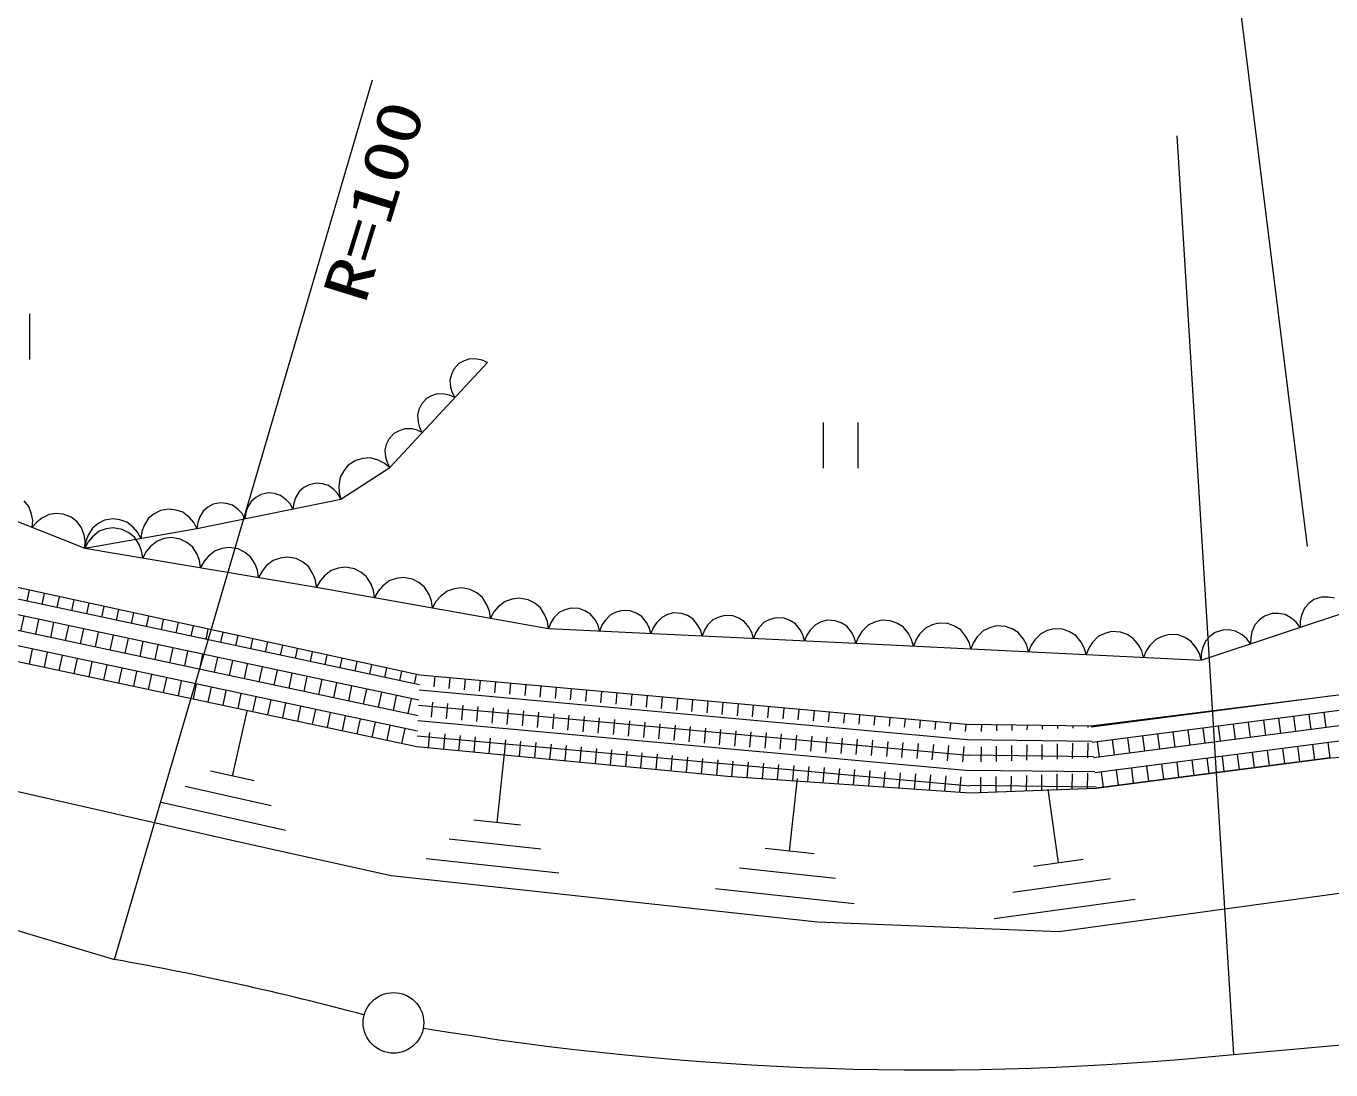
# Model space of a CAD drawing. Units: millimetres, scale not verified. Extents: x 40000 to 680000, y 20000 to 380000.
# Drawn here: x 149927 to 192755, y 273555 to 307805 of the extents above; entities that cross this region are included whole.
import ezdxf
from ezdxf.enums import TextEntityAlignment as Align

# ---------------------------------------------------------------- set-up
doc = ezdxf.new("R2010")
doc.units = ezdxf.units.MM
doc.header["$LTSCALE"] = 1000
doc.linetypes.add('USER6', pattern=[1, 0.5, -0.5])
for name, color, linetype, lineweight in [('S-BGD', 1, 'Continuous', 13), ('S-BGD-HTXT', 6, 'Continuous', 13), ('S-BMK', 3, 'Continuous', 13)]:
    doc.layers.add(name, color=color, linetype=linetype, lineweight=lineweight)
doc.styles.add('ＭＳ ゴシック', font='')
doc.styles.get('ＭＳ ゴシック').set_extended_font_data('MS Gothic')

msp = doc.modelspace()

# ---------------------------------------------------------------- linework, layer by layer
at = {"layer": 'S-BGD'}
for p, q in [((150049, 296868), (150049, 298368)), ((164303, 296824), (164135, 296730)), ((164490, 296887), (164303, 296824)), ((164720, 296881), (164490, 296887)), ((164896, 296846), (164720, 296881)), ((165068, 296766), (164896, 296846)), ((161864, 293322), (165068, 296766)), ((163887, 296377), (163838, 296186)), ((163969, 296552), (163887, 296377)), ((164135, 296730), (163969, 296552)), ((163838, 296186), (163860, 295957)), ((163860, 295957), (163911, 295787)), ((163067, 295581), (162901, 295404)), ((163235, 295676), (163067, 295581)), ((163422, 295739), (163235, 295676)), ((163652, 295733), (163422, 295739)), ((163828, 295698), (163652, 295733)), ((164000, 295618), (163828, 295698)), ((163911, 295787), (164000, 295618)), ((162819, 295229), (162770, 295038)), ((162901, 295404), (162819, 295229)), ((162770, 295038), (162792, 294809)), ((162792, 294809), (162843, 294639)), ((176087, 294802), (176087, 293302)), ((177239, 293302), (177239, 294802)), ((161833, 294255), (161751, 294080)), ((161999, 294433), (161833, 294255)), ((162167, 294528), (161999, 294433)), ((162354, 294590), (162167, 294528)), ((162584, 294585), (162354, 294590)), ((162760, 294550), (162584, 294585)), ((162932, 294470), (162760, 294550)), ((162843, 294639), (162932, 294470)), ((161751, 294080), (161702, 293890)), ((161702, 293890), (161724, 293661)), ((160502, 293393), (160352, 293211)), ((160750, 293555), (160502, 293393)), ((160977, 293617), (160750, 293555)), ((161216, 293635), (160977, 293617)), ((161487, 293561), (161216, 293635)), ((161684, 293467), (161487, 293561)), ((161864, 293322), (161684, 293467)), ((161724, 293661), (161775, 293491)), ((161775, 293491), (161864, 293322)), ((160239, 293000), (160197, 292722)), ((160352, 293211), (160239, 293000)), ((160262, 292280), (161864, 293322)), ((158891, 292531), (158772, 292326)), ((159045, 292660), (158891, 292531)), ((159218, 292757), (159045, 292660)), ((159462, 292807), (159218, 292757)), ((159659, 292785), (159462, 292807)), ((159852, 292726), (159659, 292785)), ((160040, 292584), (159852, 292726)), ((160166, 292450), (160040, 292584)), ((160197, 292722), (160206, 292506)), ((150013, 292047), (149864, 292226)), ((155536, 291319), (160262, 292280)), ((156067, 292116), (155894, 292020)), ((156311, 292166), (156067, 292116)), ((156508, 292145), (156311, 292166)), ((156701, 292085), (156508, 292145)), ((157315, 292210), (157197, 292006)), ((157469, 292340), (157315, 292210)), ((157642, 292437), (157469, 292340)), ((157887, 292486), (157642, 292437)), ((158084, 292465), (157887, 292486)), ((158276, 292406), (158084, 292465)), ((158465, 292264), (158276, 292406)), ((158591, 292129), (158465, 292264)), ((158687, 291960), (158591, 292129)), ((158713, 292154), (158687, 291960)), ((158772, 292326), (158713, 292154)), ((160262, 292280), (160166, 292450)), ((160206, 292506), (160262, 292280)), ((148407, 292040), (151851, 290678)), ((150106, 291792), (150013, 292047)), ((150143, 291583), (150106, 291792)), ((150442, 291659), (150277, 291530)), ((150685, 291782), (150442, 291659)), ((150915, 291810), (150685, 291782)), ((151143, 291795), (150915, 291810)), ((151410, 291689), (151143, 291795)), ((151587, 291545), (151410, 291689)), ((154133, 291801), (153950, 291655)), ((154338, 291908), (154133, 291801)), ((154623, 291958), (154338, 291908)), ((154852, 291926), (154623, 291958)), ((155074, 291851), (154852, 291926)), ((155288, 291680), (155074, 291851)), ((155430, 291519), (155288, 291680)), ((155622, 291685), (155562, 291513)), ((155740, 291890), (155622, 291685)), ((155894, 292020), (155740, 291890)), ((156890, 291943), (156701, 292085)), ((157016, 291809), (156890, 291943)), ((157111, 291640), (157016, 291809)), ((157138, 291834), (157111, 291640)), ((157197, 292006), (157138, 291834)), ((150129, 291359), (150143, 291583)), ((150277, 291530), (150129, 291359)), ((151735, 291367), (151587, 291545)), ((151828, 291111), (151735, 291367)), ((151851, 290678), (155536, 291319)), ((152107, 291335), (151963, 291101)), ((152291, 291481), (152107, 291335)), ((152495, 291588), (152291, 291481)), ((152554, 291308), (152326, 291229)), ((152781, 291637), (152495, 291588)), ((152790, 291342), (152554, 291308)), ((153009, 291606), (152781, 291637)), ((153085, 291292), (152790, 291342)), ((153231, 291531), (153009, 291606)), ((153296, 291183), (153085, 291292)), ((153446, 291359), (153231, 291531)), ((153588, 291199), (153446, 291359)), ((153805, 291422), (153731, 291224)), ((153950, 291655), (153805, 291422)), ((155536, 291319), (155430, 291519)), ((155562, 291513), (155536, 291319)), ((151865, 290902), (151828, 291111)), ((151888, 290903), (151851, 290678)), ((151851, 290678), (151865, 290902)), ((151964, 290884), (151851, 290678)), ((151963, 291101), (151888, 290903)), ((152105, 291051), (151964, 290884)), ((152326, 291229), (152105, 291051)), ((153486, 291034), (153296, 291183)), ((153636, 290794), (153486, 291034)), ((153694, 290999), (153588, 291199)), ((153731, 291224), (153694, 290999)), ((154228, 290909), (154007, 290731)), ((154457, 290988), (154228, 290909)), ((154692, 291022), (154457, 290988)), ((154987, 290972), (154692, 291022)), ((155199, 290863), (154987, 290972)), ((155389, 290714), (155199, 290863)), ((151851, 290678), (159461, 289397)), ((153719, 290589), (153636, 290794)), ((153754, 290358), (153719, 290589)), ((153867, 290564), (153754, 290358)), ((154007, 290731), (153867, 290564)), ((155539, 290473), (155389, 290714)), ((155622, 290268), (155539, 290473)), ((155910, 290411), (155769, 290244)), ((156131, 290589), (155910, 290411)), ((156359, 290668), (156131, 290589)), ((156595, 290701), (156359, 290668)), ((156889, 290652), (156595, 290701)), ((157101, 290543), (156889, 290652)), ((157291, 290393), (157101, 290543)), ((157441, 290153), (157291, 290393)), ((158497, 290381), (158261, 290347)), ((158792, 290331), (158497, 290381)), ((155656, 290038), (155622, 290268)), ((155769, 290244), (155656, 290038)), ((157524, 289948), (157441, 290153)), ((157559, 289717), (157524, 289948)), ((157812, 290090), (157672, 289923)), ((158033, 290268), (157812, 290090)), ((158261, 290347), (158033, 290268)), ((159003, 290222), (158792, 290331)), ((159193, 290073), (159003, 290222)), ((159344, 289832), (159193, 290073)), ((160172, 290021), (159942, 289944)), ((160408, 290052), (160172, 290021)), ((160703, 289999), (160408, 290052)), ((160913, 289888), (160703, 289999)), ((162839, 286192), (147050, 289553)), ((162853, 286510), (147366, 289877)), ((157672, 289923), (157559, 289717)), ((159427, 289628), (159344, 289832)), ((159461, 289397), (159427, 289628)), ((159576, 289602), (159461, 289397)), ((159719, 289768), (159576, 289602)), ((159942, 289944), (159719, 289768)), ((161102, 289736), (160913, 289888)), ((161250, 289494), (161102, 289736)), ((161844, 289604), (161621, 289427)), ((162074, 289680), (161844, 289604)), ((162310, 289712), (162074, 289680)), ((162605, 289659), (162310, 289712)), ((162816, 289547), (162605, 289659)), ((163005, 289396), (162816, 289547)), ((162818, 285685), (146637, 289130)), ((159461, 289397), (167071, 288035)), ((161331, 289288), (161250, 289494)), ((161363, 289056), (161331, 289288)), ((161479, 289262), (161363, 289056)), ((161621, 289427), (161479, 289262)), ((163153, 289153), (163005, 289396)), ((163234, 288948), (163153, 289153)), ((163747, 289263), (163524, 289087)), ((163976, 289340), (163747, 289263)), ((164213, 289371), (163976, 289340)), ((164507, 289318), (164213, 289371)), ((164718, 289207), (164507, 289318)), ((164907, 289055), (164718, 289207)), ((188497, 286994), (194986, 289157)), ((162796, 285178), (146225, 288706)), ((163266, 288716), (163234, 288948)), ((163381, 288921), (163266, 288716)), ((163524, 289087), (163381, 288921)), ((165055, 288813), (164907, 289055)), ((165136, 288607), (165055, 288813)), ((165426, 288747), (165283, 288581)), ((165649, 288923), (165426, 288747)), ((165879, 288999), (165649, 288923)), ((166115, 289031), (165879, 288999)), ((166410, 288978), (166115, 289031)), ((166621, 288867), (166410, 288978)), ((166809, 288715), (166621, 288867)), ((166957, 288473), (166809, 288715)), ((167815, 288708), (167614, 288654)), ((168076, 288695), (167815, 288708)), ((168270, 288623), (168076, 288695)), ((191883, 288704), (191785, 288473)), ((192029, 288861), (191883, 288704)), ((192200, 288985), (192029, 288861)), ((192451, 289069), (192200, 288985)), ((192662, 289071), (192451, 289069)), ((192873, 289034), (192662, 289071)), ((162775, 284672), (145812, 288283)), ((165168, 288376), (165136, 288607)), ((165283, 288581), (165168, 288376)), ((167038, 288267), (166957, 288473)), ((167071, 288035), (167038, 288267)), ((167252, 288385), (167147, 288225)), ((167424, 288562), (167252, 288385)), ((167614, 288654), (167424, 288562)), ((168451, 288513), (168270, 288623)), ((168606, 288320), (168451, 288513)), ((168699, 288151), (168606, 288320)), ((168934, 288305), (168829, 288145)), ((169107, 288482), (168934, 288305)), ((169296, 288574), (169107, 288482)), ((169497, 288628), (169296, 288574)), ((169758, 288615), (169497, 288628)), ((169952, 288543), (169758, 288615)), ((170133, 288433), (169952, 288543)), ((170288, 288240), (170133, 288433)), ((170381, 288071), (170288, 288240)), ((170789, 288402), (170616, 288225)), ((170979, 288494), (170789, 288402)), ((171179, 288548), (170979, 288494)), ((171440, 288535), (171179, 288548)), ((171635, 288463), (171440, 288535)), ((171815, 288353), (171635, 288463)), ((171970, 288160), (171815, 288353)), ((172471, 288322), (172298, 288144)), ((172661, 288414), (172471, 288322)), ((172861, 288467), (172661, 288414)), ((173122, 288455), (172861, 288467)), ((173317, 288383), (173122, 288455)), ((173497, 288273), (173317, 288383)), ((173652, 288080), (173497, 288273)), ((174153, 288242), (173980, 288064)), ((174343, 288334), (174153, 288242)), ((174543, 288387), (174343, 288334)), ((174804, 288375), (174543, 288387)), ((174999, 288302), (174804, 288375)), ((175179, 288193), (174999, 288302)), ((176025, 288254), (175835, 288161)), ((176226, 288307), (176025, 288254)), ((176486, 288295), (176226, 288307)), ((176681, 288222), (176486, 288295)), ((177775, 288249), (177562, 288146)), ((178001, 288308), (177775, 288249)), ((178293, 288294), (178001, 288308)), ((178512, 288212), (178293, 288294)), ((190407, 288320), (190261, 288163)), ((190578, 288444), (190407, 288320)), ((190829, 288528), (190578, 288444)), ((191040, 288531), (190829, 288528)), ((191251, 288493), (191040, 288531)), ((191468, 288367), (191251, 288493)), ((191618, 288241), (191468, 288367)), ((191741, 288075), (191618, 288241)), ((191744, 288283), (191741, 288075)), ((191785, 288473), (191744, 288283)), ((145399, 287859), (162753, 284165)), ((167147, 288225), (167071, 288035)), ((167071, 288035), (177163, 287555)), ((168753, 287955), (168699, 288151)), ((168829, 288145), (168753, 287955)), ((170435, 287875), (170381, 288071)), ((170511, 288065), (170435, 287875)), ((170616, 288225), (170511, 288065)), ((172063, 287991), (171970, 288160)), ((172117, 287795), (172063, 287991)), ((172193, 287985), (172117, 287795)), ((172298, 288144), (172193, 287985)), ((173745, 287911), (173652, 288080)), ((173799, 287715), (173745, 287911)), ((173876, 287905), (173799, 287715)), ((173980, 288064), (173876, 287905)), ((175334, 288000), (175179, 288193)), ((175427, 287831), (175334, 288000)), ((175481, 287635), (175427, 287831)), ((175558, 287825), (175481, 287635)), ((175662, 287984), (175558, 287825)), ((175835, 288161), (175662, 287984)), ((176861, 288113), (176681, 288222)), ((177016, 287920), (176861, 288113)), ((177109, 287751), (177016, 287920)), ((177367, 287947), (177250, 287768)), ((177562, 288146), (177367, 287947)), ((178714, 288089), (178512, 288212)), ((178888, 287872), (178714, 288089)), ((178992, 287682), (178888, 287872)), ((179256, 287853), (179139, 287675)), ((179451, 288052), (179256, 287853)), ((179664, 288155), (179451, 288052)), ((179890, 288215), (179664, 288155)), ((180182, 288200), (179890, 288215)), ((180401, 288119), (180182, 288200)), ((180603, 287995), (180401, 288119)), ((180777, 287778), (180603, 287995)), ((181340, 287959), (181145, 287760)), ((181553, 288062), (181340, 287959)), ((181779, 288122), (181553, 288062)), ((182071, 288107), (181779, 288122)), ((182290, 288025), (182071, 288107)), ((182492, 287902), (182290, 288025)), ((182666, 287685), (182492, 287902)), ((183229, 287865), (183034, 287666)), ((183442, 287968), (183229, 287865)), ((183668, 288028), (183442, 287968)), ((183960, 288014), (183668, 288028)), ((184179, 287932), (183960, 288014)), ((184381, 287808), (184179, 287932)), ((184555, 287591), (184381, 287808)), ((185331, 287875), (185118, 287772)), ((185557, 287935), (185331, 287875)), ((185849, 287920), (185557, 287935)), ((186068, 287838), (185849, 287920)), ((186270, 287715), (186068, 287838)), ((187446, 287841), (187220, 287781)), ((187738, 287827), (187446, 287841)), ((187957, 287745), (187738, 287827)), ((188956, 287904), (188785, 287779)), ((189207, 287987), (188956, 287904)), ((189418, 287990), (189207, 287987)), ((189629, 287952), (189418, 287990)), ((189846, 287826), (189629, 287952)), ((189996, 287701), (189846, 287826)), ((190163, 287932), (190122, 287743)), ((190261, 288163), (190163, 287932)), ((177163, 287555), (177109, 287751)), ((177250, 287768), (177163, 287555)), ((177163, 287555), (188497, 286994)), ((179052, 287461), (178992, 287682)), ((179139, 287675), (179052, 287461)), ((180881, 287588), (180777, 287778)), ((180941, 287368), (180881, 287588)), ((181028, 287581), (180941, 287368)), ((181145, 287760), (181028, 287581)), ((182770, 287495), (182666, 287685)), ((182830, 287274), (182770, 287495)), ((182917, 287488), (182830, 287274)), ((183034, 287666), (182917, 287488)), ((184659, 287401), (184555, 287591)), ((184719, 287181), (184659, 287401)), ((184806, 287394), (184719, 287181)), ((184923, 287573), (184806, 287394)), ((185118, 287772), (184923, 287573)), ((186444, 287498), (186270, 287715)), ((186548, 287308), (186444, 287498)), ((186812, 287480), (186695, 287301)), ((187007, 287678), (186812, 287480)), ((187220, 287781), (187007, 287678)), ((188159, 287621), (187957, 287745)), ((188333, 287404), (188159, 287621)), ((188437, 287215), (188333, 287404)), ((188541, 287391), (188500, 287202)), ((188639, 287622), (188541, 287391)), ((188785, 287779), (188639, 287622)), ((190119, 287535), (189996, 287701)), ((190122, 287743), (190119, 287535)), ((186608, 287087), (186548, 287308)), ((186695, 287301), (186608, 287087)), ((188497, 286994), (188437, 287215)), ((188500, 287202), (188497, 286994)), ((180792, 284886), (162853, 286510)), ((197025, 286353), (184879, 284833)), ((180820, 284381), (162832, 286010)), ((192730, 285816), (184882, 284798)), ((195982, 285733), (184924, 284299)), ((156701, 283197), (157182, 285327)), ((180849, 283876), (162810, 285510)), ((180878, 283372), (162789, 285010)), ((184879, 284833), (180792, 284886)), ((184879, 284833), (180792, 284886)), ((194897, 285088), (184966, 283800)), ((180906, 282867), (162768, 284510)), ((184921, 284333), (180820, 284385)), ((193812, 284443), (185008, 283301)), ((192727, 283798), (209278, 284647)), ((143844, 284008), (156878, 281049)), ((162753, 284165), (172953, 283196)), ((165388, 281663), (165635, 283938)), ((184963, 283832), (180848, 283885)), ((185049, 282803), (192727, 283798)), ((192727, 283798), (185049, 282803)), ((157418, 283035), (155984, 283358)), ((172953, 283196), (180919, 282645)), ((174989, 280736), (175247, 283114)), ((185005, 283331), (180877, 283384)), ((155152, 282868), (157969, 282232)), ((185047, 282831), (180905, 282884)), ((180919, 282645), (185049, 282803)), ((183810, 280344), (183476, 282765)), ((158439, 281405), (154362, 282325)), ((166153, 281580), (164622, 281746)), ((156878, 281049), (161910, 279930)), ((163815, 281137), (166822, 280810)), ((175790, 280649), (174189, 280823)), ((167410, 280005), (163057, 280478)), ((173345, 280186), (176489, 279845)), ((184624, 280456), (182995, 280232)), ((161910, 279930), (175903, 278411)), ((182316, 279391), (185517, 279832)), ((177103, 279003), (172553, 279497)), ((183820, 278091), (193110, 279370)), ((186334, 279150), (181702, 278512)), ((175903, 278411), (183820, 278091))]:
    msp.add_line(p, q, dxfattribs=at)
at = {"layer": 'S-BGD', "linetype": 'USER6'}
for p, q in [((149549, 286976), (150042, 289295)), ((150038, 286872), (150531, 289189)), ((150527, 286768), (151020, 289083)), ((151016, 286664), (151508, 288977)), ((151505, 286560), (151997, 288871)), ((151994, 286456), (152485, 288764)), ((152483, 286351), (152974, 288658)), ((152972, 286247), (153463, 288552)), ((153461, 286143), (153951, 288446)), ((153950, 286039), (154440, 288339)), ((154439, 285935), (154928, 288233)), ((154928, 285831), (155417, 288127)), ((155417, 285727), (155906, 288021)), ((155906, 285623), (156394, 287914)), ((156395, 285519), (156883, 287808)), ((156884, 285414), (157371, 287702)), ((157373, 285310), (157860, 287596)), ((157862, 285206), (158349, 287490)), ((158352, 285102), (158837, 287383)), ((158841, 284998), (159326, 287277)), ((159330, 284894), (159814, 287171)), ((159819, 284790), (160303, 287065)), ((160308, 284686), (160791, 286958)), ((160797, 284582), (161280, 286852)), ((161286, 284478), (161769, 286746)), ((161775, 284373), (162257, 286640)), ((162264, 284269), (162746, 286533)), ((163139, 284128), (163351, 286465)), ((163637, 284081), (163849, 286420)), ((164135, 284034), (164347, 286375)), ((164633, 283987), (164845, 286330)), ((165130, 283939), (165343, 286285)), ((165628, 283892), (165841, 286240)), ((166126, 283845), (166339, 286194)), ((166624, 283797), (166837, 286149)), ((167122, 283750), (167335, 286104)), ((167619, 283703), (167833, 286059)), ((168117, 283655), (168331, 286014)), ((168615, 283608), (168829, 285969)), ((169113, 283561), (169327, 285924)), ((169610, 283513), (169825, 285879)), ((170108, 283466), (170323, 285834)), ((170606, 283419), (170820, 285789)), ((171104, 283372), (171318, 285743)), ((171601, 283324), (171816, 285698)), ((192231, 283734), (191973, 285721)), ((192727, 283798), (192469, 285783)), ((172099, 283277), (172314, 285653)), ((172597, 283230), (172812, 285608)), ((173095, 283186), (173310, 285563)), ((173594, 283151), (173808, 285518)), ((174093, 283117), (174306, 285473)), ((174592, 283083), (174804, 285428)), ((175091, 283048), (175302, 285383)), ((175590, 283014), (175800, 285338)), ((176089, 282979), (176298, 285293)), ((176587, 282945), (176796, 285247)), ((188760, 283284), (188500, 285286)), ((189256, 283348), (188996, 285348)), ((189752, 283413), (189493, 285410)), ((190247, 283477), (189989, 285473)), ((190743, 283541), (190485, 285535)), ((191239, 283605), (190981, 285597)), ((191735, 283670), (191477, 285659)), ((177086, 282910), (177294, 285202)), ((177585, 282876), (177792, 285157)), ((178084, 282841), (178290, 285112)), ((178583, 282807), (178788, 285067)), ((179082, 282772), (179286, 285022)), ((179581, 282738), (179784, 284977)), ((180080, 282703), (180282, 284932)), ((180579, 282669), (180780, 284887)), ((181263, 282659), (181292, 284879)), ((181763, 282678), (181792, 284873)), ((182264, 282697), (182292, 284866)), ((182764, 282716), (182792, 284860)), ((183264, 282735), (183291, 284854)), ((183765, 282754), (183791, 284847)), ((184265, 282773), (184291, 284841)), ((184765, 282792), (184791, 284834)), ((185289, 282834), (185027, 284852)), ((185785, 282898), (185523, 284914)), ((186281, 282962), (186020, 284976)), ((186777, 283027), (186516, 285038)), ((187272, 283091), (187012, 285100)), ((187768, 283155), (187508, 285162)), ((188264, 283220), (188004, 285224))]:
    msp.add_line(p, q, dxfattribs=at)
at = {"layer": 'S-BGD-HTXT'}
for p, q in [((187615, 325702), (191973, 290730)), ((152830, 277175), (161298, 306045)), ((187701, 304205), (189561, 274063))]:
    msp.add_line(p, q, dxfattribs=at)
at = {"layer": 'S-BMK'}
for p, q in [((96142, 294093), (152830, 277175)), ((189561, 274063), (260390, 280325))]:
    msp.add_line(p, q, dxfattribs=at)
msp.add_circle((161986, 275099), 995, dxfattribs=at)
for centre, start, end in [((135322, 178720), 75.10889, 79.91675), ((179494, 373555), 260.48962, 275.77808)]:
    msp.add_arc(centre, 100000, start, end, dxfattribs=at)

# ---------------------------------------------------------------- texts
at = {"layer": 'S-BGD-HTXT', "style": 'ＭＳ ゴシック', "width": 1.35}
msp.add_text('R=100', height=1466, rotation=72.8, dxfattribs=at).set_placement((161468, 298506), align=Align.BOTTOM_LEFT)

doc.saveas('drawing.dxf')
